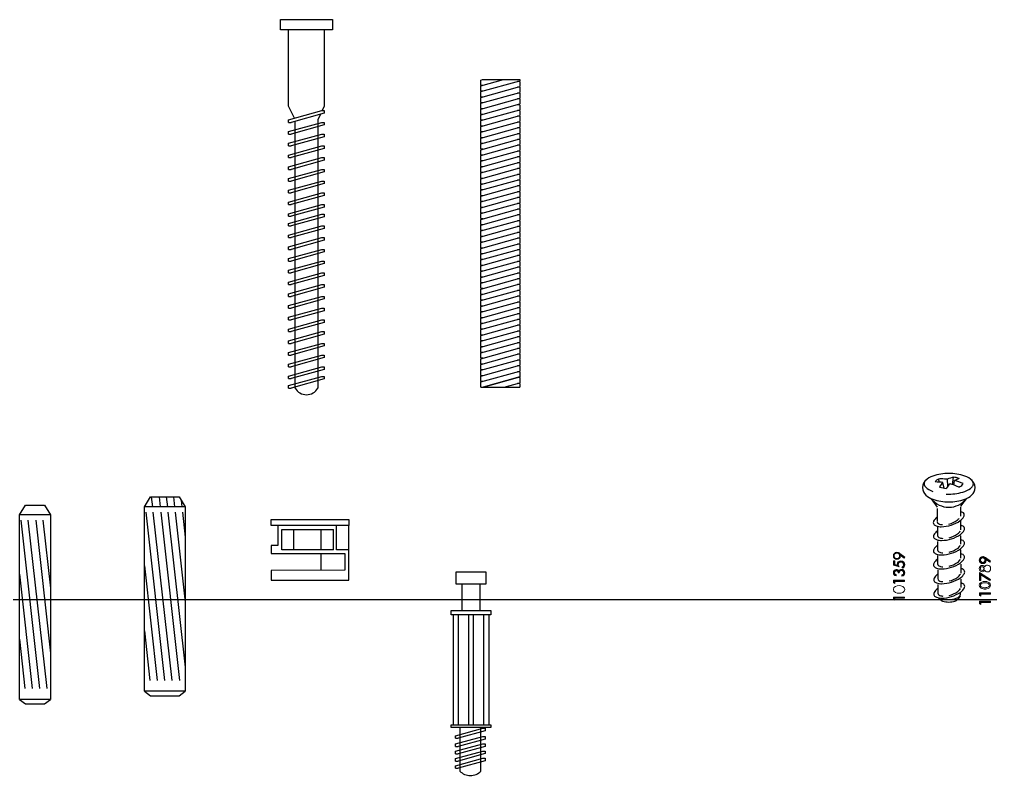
# Model space of a CAD drawing. Header units: inches. Extents: x 35 to 560, y 561 to 1057.
# Drawn here: x 217.16 to 236.13, y 593.27 to 608.03 of the extents above; entities that cross this region are included whole.
import ezdxf

# ---------------------------------------------------------------- set-up
doc = ezdxf.new("R2010")
doc.units = ezdxf.units.IN
doc.header["$MEASUREMENT"] = 0
doc.layers.add('Livello 1', color=7, linetype='Continuous')

msp = doc.modelspace()

# ---------------------------------------------------------------- hatches: boundary and pattern name
at = {"layer": 'Livello 1'}
h = msp.add_hatch(color=256, dxfattribs=at)
h.dxf.hatch_style = 2
edge = h.paths.add_edge_path()
edge.add_spline(control_points=[(234.441, 597.515), (234.441, 597.515), (234.364, 597.571), (234.364, 597.571), (234.364, 597.571), (234.364, 597.571), (234.364, 597.571), (234.367, 597.565), (234.368, 597.557), (234.368, 597.55), (234.368, 597.515), (234.336, 597.488), (234.302, 597.488), (234.263, 597.488), (234.232, 597.52), (234.232, 597.559), (234.232, 597.595), (234.263, 597.629), (234.3, 597.629), (234.321, 597.629), (234.34, 597.619), (234.356, 597.606), (234.356, 597.606), (234.454, 597.534), (234.454, 597.534), (234.454, 597.534), (234.441, 597.515), (234.441, 597.515)], knot_values=[0, 0, 0, 0, 1, 1, 1, 2, 2, 2, 3, 3, 3, 4, 4, 4, 5, 5, 5, 6, 6, 6, 7, 7, 7, 8, 8, 8, 9, 9, 9, 9], degree=3, periodic=0)
edge = h.paths.add_edge_path()
edge.add_spline(control_points=[(234.301, 597.604), (234.278, 597.604), (234.256, 597.584), (234.256, 597.561), (234.256, 597.535), (234.276, 597.514), (234.301, 597.514), (234.326, 597.514), (234.345, 597.537), (234.345, 597.559), (234.345, 597.586), (234.324, 597.604), (234.301, 597.604)], knot_values=[0, 0, 0, 0, 0.035278, 0.035278, 0.035278, 0.070556, 0.070556, 0.070556, 0.105833, 0.105833, 0.105833, 0.141111, 0.141111, 0.141111, 0.141111], degree=3, periodic=0)
edge.add_line((234.301, 597.604), (234.301, 597.604))
h = msp.add_hatch(color=256, dxfattribs=at)
h.dxf.hatch_style = 2
edge = h.paths.add_edge_path()
edge.add_spline(control_points=[(234.261, 597.393), (234.261, 597.393), (234.305, 597.379), (234.305, 597.379), (234.305, 597.379), (234.304, 597.394), (234.304, 597.394), (234.304, 597.436), (234.339, 597.463), (234.378, 597.463), (234.423, 597.463), (234.454, 597.428), (234.454, 597.384), (234.454, 597.358), (234.44, 597.331), (234.417, 597.319), (234.417, 597.319), (234.398, 597.339), (234.398, 597.339), (234.416, 597.345), (234.43, 597.367), (234.43, 597.386), (234.43, 597.415), (234.406, 597.437), (234.378, 597.437), (234.35, 597.437), (234.327, 597.414), (234.327, 597.386), (234.327, 597.371), (234.334, 597.356), (234.346, 597.347), (234.346, 597.347), (234.346, 597.342), (234.346, 597.342), (234.346, 597.342), (234.237, 597.374), (234.237, 597.374), (234.237, 597.374), (234.237, 597.459), (234.237, 597.459), (234.237, 597.459), (234.261, 597.459), (234.261, 597.459), (234.261, 597.459), (234.261, 597.393), (234.261, 597.393)], knot_values=[0, 0, 0, 0, 1, 1, 1, 2, 2, 2, 3, 3, 3, 4, 4, 4, 5, 5, 5, 6, 6, 6, 7, 7, 7, 8, 8, 8, 9, 9, 9, 10, 10, 10, 11, 11, 11, 12, 12, 12, 13, 13, 13, 14, 14, 14, 15, 15, 15, 15], degree=3, periodic=0)
h = msp.add_hatch(color=256, dxfattribs=at)
h.dxf.hatch_style = 2
edge = h.paths.add_edge_path()
edge.add_spline(control_points=[(236.118, 597.433), (236.118, 597.433), (236.042, 597.49), (236.042, 597.49), (236.042, 597.49), (236.041, 597.489), (236.041, 597.489), (236.042, 597.488), (236.043, 597.484), (236.044, 597.479), (236.044, 597.479), (236.045, 597.469), (236.045, 597.469), (236.045, 597.451), (236.038, 597.436), (236.025, 597.425), (236.012, 597.413), (235.997, 597.407), (235.98, 597.407), (235.961, 597.407), (235.944, 597.414), (235.93, 597.427), (235.917, 597.441), (235.91, 597.458), (235.91, 597.477), (235.91, 597.496), (235.916, 597.512), (235.93, 597.527), (235.943, 597.541), (235.959, 597.548), (235.978, 597.548), (235.988, 597.548), (235.998, 597.546), (236.007, 597.541), (236.016, 597.537), (236.025, 597.531), (236.034, 597.525), (236.034, 597.525), (236.131, 597.452), (236.131, 597.452), (236.131, 597.452), (236.118, 597.433), (236.118, 597.433)], knot_values=[0, 0, 0, 0, 1, 1, 1, 2, 2, 2, 3, 3, 3, 4, 4, 4, 5, 5, 5, 6, 6, 6, 7, 7, 7, 8, 8, 8, 9, 9, 9, 10, 10, 10, 11, 11, 11, 12, 12, 12, 13, 13, 13, 14, 14, 14, 14], degree=3, periodic=0)
edge = h.paths.add_edge_path()
edge.add_spline(control_points=[(236.009, 597.51), (236.005, 597.514), (236, 597.517), (235.995, 597.519), (235.989, 597.522), (235.984, 597.523), (235.978, 597.523), (235.967, 597.523), (235.957, 597.518), (235.947, 597.51), (235.938, 597.501), (235.933, 597.491), (235.933, 597.479), (235.933, 597.467), (235.938, 597.456), (235.947, 597.446), (235.955, 597.437), (235.966, 597.432), (235.978, 597.432), (235.99, 597.432), (236, 597.437), (236.008, 597.445), (236.016, 597.454), (236.021, 597.463), (236.023, 597.474), (236.023, 597.474), (236.023, 597.476), (236.023, 597.476), (236.023, 597.476), (236.023, 597.478), (236.023, 597.478), (236.023, 597.491), (236.018, 597.501), (236.009, 597.51)], knot_values=[0, 0, 0, 0, 0.035278, 0.035278, 0.035278, 0.070556, 0.070556, 0.070556, 0.105833, 0.105833, 0.105833, 0.141111, 0.141111, 0.141111, 0.176389, 0.176389, 0.176389, 0.211667, 0.211667, 0.211667, 0.246944, 0.246944, 0.246944, 0.282222, 0.282222, 0.282222, 0.3175, 0.3175, 0.3175, 0.352778, 0.352778, 0.352778, 0.388056, 0.388056, 0.388056, 0.388056], degree=3, periodic=0)
edge.add_line((236.009, 597.51), (236.009, 597.51))
h = msp.add_hatch(color=256, dxfattribs=at)
h.dxf.hatch_style = 2
edge = h.paths.add_edge_path()
edge.add_spline(control_points=[(234.326, 597.225), (234.326, 597.248), (234.318, 597.267), (234.292, 597.267), (234.27, 597.267), (234.255, 597.251), (234.255, 597.23), (234.255, 597.211), (234.268, 597.197), (234.286, 597.195), (234.286, 597.195), (234.286, 597.168), (234.286, 597.168), (234.251, 597.173), (234.232, 597.196), (234.232, 597.231), (234.232, 597.264), (234.254, 597.292), (234.29, 597.292), (234.31, 597.292), (234.327, 597.283), (234.338, 597.265), (234.347, 597.286), (234.367, 597.295), (234.39, 597.295), (234.43, 597.295), (234.454, 597.265), (234.454, 597.227), (234.454, 597.194), (234.432, 597.164), (234.397, 597.162), (234.397, 597.162), (234.397, 597.188), (234.397, 597.188), (234.418, 597.191), (234.431, 597.209), (234.431, 597.229), (234.431, 597.253), (234.412, 597.27), (234.389, 597.27), (234.362, 597.27), (234.346, 597.251), (234.348, 597.225), (234.348, 597.225), (234.326, 597.225), (234.326, 597.225)], knot_values=[0, 0, 0, 0, 1, 1, 1, 2, 2, 2, 3, 3, 3, 4, 4, 4, 5, 5, 5, 6, 6, 6, 7, 7, 7, 8, 8, 8, 9, 9, 9, 10, 10, 10, 11, 11, 11, 12, 12, 12, 13, 13, 13, 14, 14, 14, 15, 15, 15, 15], degree=3, periodic=0)
h = msp.add_hatch(color=256, dxfattribs=at)
h.dxf.hatch_style = 2
h.paths.add_polyline_path([(235.939, 597.079), (235.914, 597.079), (235.914, 597.233), (236.131, 597.1), (236.119, 597.079), (235.939, 597.189)])
h = msp.add_hatch(color=256, dxfattribs=at)
h.dxf.hatch_style = 2
h.paths.add_polyline_path([(234.261, 597.019), (234.237, 597.034), (234.237, 597.081), (234.45, 597.081), (234.45, 597.056), (234.261, 597.056)])
h = msp.add_hatch(color=256, dxfattribs=at)
h.dxf.hatch_style = 2
h.paths.add_polyline_path([(234.261, 596.693), (234.237, 596.707), (234.237, 596.755), (234.45, 596.755), (234.45, 596.73), (234.261, 596.73)])
h = msp.add_hatch(color=256, dxfattribs=at)
h.dxf.hatch_style = 2
h.paths.add_polyline_path([(235.939, 596.775), (235.914, 596.789), (235.914, 596.837), (236.127, 596.837), (236.127, 596.812), (235.939, 596.812)])
h = msp.add_hatch(color=256, dxfattribs=at)
h.dxf.hatch_style = 2
h.paths.add_polyline_path([(235.939, 596.611), (235.914, 596.626), (235.914, 596.674), (236.127, 596.674), (236.127, 596.648), (235.939, 596.648)])

# ---------------------------------------------------------------- linework, layer by layer
at = {"color": 1}
for p, q in [((222.259, 607.83), (222.259, 608.031)), ((222.259, 608.031), (223.276, 608.031)), ((223.276, 608.031), (223.276, 607.83)), ((222.418, 607.83), (222.259, 607.83)), ((222.418, 606.335), (222.418, 607.83)), ((223.276, 607.83), (222.418, 607.83)), ((223.116, 607.83), (223.116, 606.335)), ((223.116, 607.168), (223.116, 607.118)), ((222.418, 606.939), (222.418, 606.989)), ((223.116, 606.939), (223.116, 606.889)), ((222.418, 606.709), (222.418, 606.759)), ((223.116, 606.709), (223.116, 606.66)), ((226.171, 606.735), (226.619, 606.859)), ((226.171, 606.848), (226.209, 606.859)), ((226.171, 606.748), (226.171, 606.848)), ((226.171, 606.622), (226.935, 606.833)), ((226.171, 606.748), (226.22, 606.748)), ((226.171, 606.635), (226.171, 606.735)), ((226.171, 606.508), (226.935, 606.72)), ((226.209, 606.859), (226.935, 606.859)), ((226.935, 606.82), (226.887, 606.82)), ((226.935, 606.706), (226.887, 606.706)), ((226.935, 606.859), (226.935, 606.833)), ((226.935, 606.82), (226.935, 606.72)), ((226.935, 606.706), (226.935, 606.606)), ((222.418, 606.48), (222.418, 606.53)), ((226.171, 606.635), (226.22, 606.635)), ((226.171, 606.522), (226.171, 606.622)), ((226.171, 606.395), (226.935, 606.606)), ((226.171, 606.522), (226.22, 606.522)), ((226.935, 606.593), (226.887, 606.593)), ((226.935, 606.593), (226.935, 606.493)), ((222.532, 606.103), (222.418, 606.335)), ((223.116, 606.335), (223.075, 606.251)), ((223.116, 606.48), (223.116, 606.43)), ((226.171, 606.408), (226.171, 606.508)), ((226.171, 606.282), (226.935, 606.493)), ((226.171, 606.408), (226.22, 606.408)), ((226.171, 606.295), (226.171, 606.395)), ((226.171, 606.168), (226.935, 606.38)), ((226.935, 606.48), (226.887, 606.48)), ((226.935, 606.366), (226.887, 606.366)), ((226.935, 606.48), (226.935, 606.38)), ((226.935, 606.366), (226.935, 606.266)), ((222.418, 606.071), (223.068, 606.251)), ((223.116, 606.201), (222.467, 606.021)), ((223.04, 606.18), (222.988, 606.073)), ((223.068, 606.251), (223.116, 606.251)), ((223.116, 606.251), (223.116, 606.201)), ((226.171, 606.295), (226.22, 606.295)), ((226.171, 606.182), (226.171, 606.282)), ((226.171, 606.055), (226.935, 606.266)), ((226.171, 606.182), (226.22, 606.182)), ((226.171, 606.068), (226.171, 606.168)), ((226.171, 605.942), (226.935, 606.153)), ((226.935, 606.253), (226.887, 606.253)), ((226.935, 606.14), (226.887, 606.14)), ((226.935, 606.253), (226.935, 606.153)), ((226.935, 606.14), (226.935, 606.04)), ((222.418, 606.021), (222.418, 606.071)), ((222.418, 606.021), (222.467, 606.021)), ((222.418, 605.842), (223.068, 606.021)), ((223.116, 605.972), (222.467, 605.792)), ((222.546, 604), (222.546, 606.043)), ((222.988, 606.073), (222.988, 604)), ((223.068, 606.021), (223.116, 606.021)), ((223.116, 606.021), (223.116, 605.972)), ((226.171, 606.068), (226.22, 606.068)), ((226.171, 605.955), (226.171, 606.055)), ((226.171, 605.828), (226.935, 606.04)), ((226.171, 605.955), (226.22, 605.955)), ((226.935, 606.026), (226.887, 606.026)), ((226.935, 606.026), (226.935, 605.926)), ((222.418, 605.792), (222.418, 605.842)), ((222.418, 605.792), (222.467, 605.792)), ((222.418, 605.613), (223.068, 605.792)), ((223.068, 605.792), (223.116, 605.792)), ((223.116, 605.792), (223.116, 605.742)), ((226.171, 605.842), (226.171, 605.942)), ((226.171, 605.715), (226.935, 605.926)), ((226.171, 605.842), (226.22, 605.842)), ((226.171, 605.728), (226.171, 605.828)), ((226.171, 605.602), (226.935, 605.813)), ((226.935, 605.913), (226.887, 605.913)), ((226.935, 605.8), (226.887, 605.8)), ((226.935, 605.913), (226.935, 605.813)), ((226.935, 605.8), (226.935, 605.7)), ((222.418, 605.563), (222.418, 605.613)), ((223.116, 605.742), (222.467, 605.563)), ((226.171, 605.728), (226.22, 605.728)), ((226.171, 605.615), (226.171, 605.715)), ((226.171, 605.488), (226.935, 605.7)), ((226.171, 605.615), (226.22, 605.615)), ((226.171, 605.502), (226.171, 605.602)), ((226.171, 605.375), (226.935, 605.586)), ((226.935, 605.686), (226.887, 605.686)), ((226.935, 605.573), (226.887, 605.573)), ((226.935, 605.686), (226.935, 605.586)), ((226.935, 605.573), (226.935, 605.473)), ((222.418, 605.563), (222.467, 605.563)), ((222.418, 605.383), (223.068, 605.563)), ((222.418, 605.334), (222.418, 605.383)), ((223.116, 605.513), (222.467, 605.334)), ((223.068, 605.563), (223.116, 605.563)), ((223.116, 605.563), (223.116, 605.513)), ((226.171, 605.502), (226.22, 605.502)), ((226.171, 605.388), (226.171, 605.488)), ((226.171, 605.262), (226.935, 605.473)), ((226.171, 605.388), (226.22, 605.388)), ((226.935, 605.459), (226.887, 605.459)), ((226.935, 605.459), (226.935, 605.359)), ((222.418, 605.334), (222.467, 605.334)), ((222.418, 605.154), (223.068, 605.334)), ((223.116, 605.284), (222.467, 605.104)), ((223.068, 605.334), (223.116, 605.334)), ((223.116, 605.334), (223.116, 605.284)), ((226.171, 605.275), (226.171, 605.375)), ((226.171, 605.148), (226.935, 605.359)), ((226.171, 605.275), (226.22, 605.275)), ((226.171, 605.162), (226.171, 605.262)), ((226.171, 605.035), (226.935, 605.246)), ((226.935, 605.346), (226.887, 605.346)), ((226.935, 605.233), (226.887, 605.233)), ((226.935, 605.346), (226.935, 605.246)), ((226.935, 605.233), (226.935, 605.133)), ((222.418, 605.104), (222.418, 605.154)), ((222.418, 605.104), (222.467, 605.104)), ((222.418, 604.925), (223.068, 605.104)), ((223.116, 605.054), (222.467, 604.875)), ((223.068, 605.104), (223.116, 605.104)), ((223.116, 605.104), (223.116, 605.054)), ((226.171, 605.162), (226.22, 605.162)), ((226.171, 605.048), (226.171, 605.148)), ((226.171, 604.922), (226.935, 605.133)), ((226.171, 605.048), (226.22, 605.048)), ((226.171, 604.935), (226.171, 605.035)), ((226.171, 604.808), (226.935, 605.019)), ((226.935, 605.119), (226.887, 605.119)), ((226.935, 605.006), (226.887, 605.006)), ((226.935, 605.119), (226.935, 605.019)), ((226.935, 605.006), (226.935, 604.906)), ((222.418, 604.875), (222.418, 604.925)), ((222.418, 604.875), (222.467, 604.875)), ((222.418, 604.695), (223.068, 604.875)), ((223.116, 604.825), (222.467, 604.646)), ((223.068, 604.875), (223.116, 604.875)), ((223.116, 604.875), (223.116, 604.825)), ((226.171, 604.935), (226.22, 604.935)), ((226.171, 604.822), (226.171, 604.922)), ((226.171, 604.695), (226.935, 604.906)), ((226.171, 604.822), (226.22, 604.822)), ((226.935, 604.893), (226.887, 604.893)), ((226.935, 604.893), (226.935, 604.793)), ((222.418, 604.646), (222.418, 604.695)), ((222.418, 604.646), (222.467, 604.646)), ((222.418, 604.466), (223.068, 604.646)), ((223.068, 604.646), (223.116, 604.646)), ((223.116, 604.646), (223.116, 604.596)), ((226.171, 604.708), (226.171, 604.808)), ((226.171, 604.582), (226.935, 604.793)), ((226.171, 604.708), (226.22, 604.708)), ((226.171, 604.595), (226.171, 604.695)), ((226.171, 604.468), (226.935, 604.679)), ((226.935, 604.779), (226.887, 604.779)), ((226.935, 604.666), (226.887, 604.666)), ((226.935, 604.779), (226.935, 604.679)), ((226.935, 604.666), (226.935, 604.566)), ((222.418, 604.416), (222.418, 604.466)), ((223.116, 604.596), (222.467, 604.416)), ((226.171, 604.595), (226.22, 604.595)), ((226.171, 604.482), (226.171, 604.582)), ((226.171, 604.355), (226.935, 604.566)), ((226.171, 604.482), (226.22, 604.482)), ((226.171, 604.368), (226.171, 604.468)), ((226.171, 604.242), (226.935, 604.453)), ((226.935, 604.553), (226.887, 604.553)), ((226.935, 604.439), (226.887, 604.439)), ((226.935, 604.553), (226.935, 604.453)), ((226.935, 604.439), (226.935, 604.339)), ((222.418, 604.416), (222.467, 604.416)), ((222.418, 604.237), (223.068, 604.416)), ((223.116, 604.366), (222.467, 604.187)), ((223.068, 604.416), (223.116, 604.416)), ((223.116, 604.416), (223.116, 604.366)), ((226.171, 604.368), (226.22, 604.368)), ((226.171, 604.255), (226.171, 604.355)), ((226.171, 604.128), (226.935, 604.339)), ((226.171, 604.255), (226.22, 604.255)), ((226.171, 604.142), (226.171, 604.242)), ((226.935, 604.326), (226.887, 604.326)), ((226.935, 604.326), (226.935, 604.226)), ((222.418, 604.187), (222.418, 604.237)), ((222.418, 604.05), (223.068, 604.23)), ((222.418, 604.187), (222.467, 604.187)), ((222.418, 604), (222.418, 604.05)), ((223.116, 604.18), (222.467, 604)), ((223.068, 604.23), (223.116, 604.23)), ((223.116, 604.23), (223.116, 604.18)), ((226.171, 604.015), (226.935, 604.226)), ((226.171, 604.142), (226.22, 604.142)), ((226.171, 604.028), (226.171, 604.128)), ((226.171, 603.902), (226.935, 604.113)), ((226.935, 604.213), (226.887, 604.213)), ((226.935, 604.099), (226.887, 604.099)), ((226.935, 604.213), (226.935, 604.113)), ((226.935, 604.099), (226.935, 603.999)), ((222.418, 603.821), (223.068, 604)), ((222.418, 604), (222.467, 604)), ((223.116, 603.95), (222.467, 603.771)), ((222.546, 600.833), (222.546, 604)), ((222.988, 604), (222.988, 600.833)), ((223.068, 604), (223.116, 604)), ((223.116, 604), (223.116, 603.95)), ((226.171, 604.028), (226.22, 604.028)), ((226.171, 603.915), (226.171, 604.015)), ((226.171, 603.788), (226.935, 603.999)), ((226.171, 603.915), (226.22, 603.915)), ((226.171, 603.802), (226.171, 603.902)), ((226.171, 603.675), (226.935, 603.886)), ((226.935, 603.986), (226.887, 603.986)), ((226.935, 603.873), (226.887, 603.873)), ((226.935, 603.986), (226.935, 603.886)), ((226.935, 603.873), (226.935, 603.773)), ((222.418, 603.771), (222.418, 603.821)), ((222.418, 603.771), (222.467, 603.771)), ((222.418, 603.592), (223.068, 603.771)), ((223.116, 603.721), (222.467, 603.542)), ((223.068, 603.771), (223.116, 603.771)), ((223.116, 603.771), (223.116, 603.721)), ((226.171, 603.802), (226.22, 603.802)), ((226.171, 603.688), (226.171, 603.788)), ((226.171, 603.562), (226.935, 603.773)), ((226.171, 603.688), (226.22, 603.688)), ((226.171, 603.575), (226.171, 603.675)), ((226.935, 603.759), (226.887, 603.759)), ((226.935, 603.759), (226.935, 603.659)), ((222.418, 603.542), (222.418, 603.592)), ((222.418, 603.542), (222.467, 603.542)), ((222.418, 603.362), (223.068, 603.542)), ((223.116, 603.492), (222.467, 603.312)), ((223.068, 603.542), (223.116, 603.542)), ((223.116, 603.542), (223.116, 603.492)), ((226.171, 603.448), (226.935, 603.659)), ((226.171, 603.575), (226.22, 603.575)), ((226.171, 603.462), (226.171, 603.562)), ((226.171, 603.335), (226.935, 603.546)), ((226.935, 603.646), (226.887, 603.646)), ((226.935, 603.533), (226.887, 603.533)), ((226.935, 603.646), (226.935, 603.546)), ((226.935, 603.533), (226.935, 603.433)), ((222.418, 603.312), (222.418, 603.362)), ((222.418, 603.312), (222.467, 603.312)), ((222.418, 603.133), (223.068, 603.312)), ((223.068, 603.312), (223.116, 603.312)), ((223.116, 603.312), (223.116, 603.263)), ((226.171, 603.462), (226.22, 603.462)), ((226.171, 603.348), (226.171, 603.448)), ((226.171, 603.222), (226.935, 603.433)), ((226.171, 603.348), (226.22, 603.348)), ((226.171, 603.235), (226.171, 603.335)), ((226.171, 603.108), (226.935, 603.319)), ((226.935, 603.419), (226.887, 603.419)), ((226.935, 603.306), (226.887, 603.306)), ((226.935, 603.419), (226.935, 603.319)), ((226.935, 603.306), (226.935, 603.206)), ((222.418, 603.083), (222.418, 603.133)), ((223.116, 603.263), (222.467, 603.083)), ((226.171, 603.235), (226.22, 603.235)), ((226.171, 603.122), (226.171, 603.222)), ((226.171, 602.995), (226.935, 603.206)), ((226.171, 603.122), (226.22, 603.122)), ((226.171, 603.008), (226.171, 603.108)), ((226.935, 603.193), (226.887, 603.193)), ((226.935, 603.193), (226.935, 603.093)), ((222.418, 603.083), (222.467, 603.083)), ((222.418, 602.904), (223.068, 603.083)), ((223.116, 603.033), (222.467, 602.854)), ((223.068, 603.083), (223.116, 603.083)), ((223.116, 603.083), (223.116, 603.033)), ((226.171, 602.882), (226.935, 603.093)), ((226.171, 603.008), (226.22, 603.008)), ((226.171, 602.895), (226.171, 602.995)), ((226.171, 602.768), (226.935, 602.979)), ((226.935, 603.079), (226.887, 603.079)), ((226.935, 602.966), (226.887, 602.966)), ((226.935, 603.079), (226.935, 602.979)), ((226.935, 602.966), (226.935, 602.866)), ((222.418, 602.854), (222.418, 602.904)), ((222.418, 602.854), (222.467, 602.854)), ((222.418, 602.674), (223.068, 602.854)), ((223.116, 602.804), (222.467, 602.624)), ((223.068, 602.854), (223.116, 602.854)), ((223.116, 602.854), (223.116, 602.804)), ((226.171, 602.895), (226.22, 602.895)), ((226.171, 602.782), (226.171, 602.882)), ((226.171, 602.655), (226.935, 602.866)), ((226.171, 602.782), (226.22, 602.782)), ((226.171, 602.668), (226.171, 602.768)), ((226.171, 602.542), (226.935, 602.753)), ((226.935, 602.853), (226.887, 602.853)), ((226.935, 602.739), (226.887, 602.739)), ((226.935, 602.853), (226.935, 602.753)), ((226.935, 602.739), (226.935, 602.639)), ((222.418, 602.624), (222.418, 602.674)), ((222.418, 602.624), (222.467, 602.624)), ((222.418, 602.445), (223.068, 602.624)), ((223.116, 602.575), (222.467, 602.395)), ((223.068, 602.624), (223.116, 602.624)), ((223.116, 602.624), (223.116, 602.575)), ((226.171, 602.668), (226.22, 602.668)), ((226.171, 602.555), (226.171, 602.655)), ((226.171, 602.428), (226.935, 602.639)), ((226.171, 602.555), (226.22, 602.555)), ((226.171, 602.442), (226.171, 602.542)), ((226.935, 602.626), (226.887, 602.626)), ((226.935, 602.626), (226.935, 602.526)), ((222.418, 602.395), (222.418, 602.445)), ((222.418, 602.395), (222.467, 602.395)), ((222.418, 602.216), (223.068, 602.395)), ((223.116, 602.345), (222.467, 602.166)), ((223.068, 602.395), (223.116, 602.395)), ((223.116, 602.395), (223.116, 602.345)), ((226.171, 602.315), (226.935, 602.526)), ((226.171, 602.442), (226.22, 602.442)), ((226.171, 602.328), (226.171, 602.428)), ((226.171, 602.202), (226.935, 602.413)), ((226.935, 602.513), (226.887, 602.513)), ((226.935, 602.399), (226.887, 602.399)), ((226.935, 602.513), (226.935, 602.413)), ((226.935, 602.399), (226.935, 602.299)), ((222.418, 602.166), (222.418, 602.216)), ((222.418, 602.166), (222.467, 602.166)), ((222.418, 601.986), (223.068, 602.166)), ((223.068, 602.166), (223.116, 602.166)), ((223.116, 602.166), (223.116, 602.116)), ((226.171, 602.328), (226.22, 602.328)), ((226.171, 602.215), (226.171, 602.315)), ((226.171, 602.088), (226.935, 602.299)), ((226.171, 602.215), (226.22, 602.215)), ((226.171, 602.102), (226.171, 602.202)), ((226.171, 601.975), (226.935, 602.186)), ((226.935, 602.286), (226.887, 602.286)), ((226.935, 602.173), (226.887, 602.173)), ((226.935, 602.286), (226.935, 602.186)), ((226.935, 602.173), (226.935, 602.073)), ((222.418, 601.937), (222.418, 601.986)), ((223.116, 602.116), (222.467, 601.937)), ((226.171, 602.102), (226.22, 602.102)), ((226.171, 601.988), (226.171, 602.088)), ((226.171, 601.862), (226.935, 602.073)), ((226.171, 601.988), (226.22, 601.988)), ((226.171, 601.875), (226.171, 601.975)), ((226.935, 602.059), (226.887, 602.059)), ((226.935, 602.059), (226.935, 601.959)), ((222.418, 601.937), (222.467, 601.937)), ((222.418, 601.757), (223.068, 601.937)), ((223.116, 601.887), (222.467, 601.707)), ((223.068, 601.937), (223.116, 601.937)), ((223.116, 601.937), (223.116, 601.887)), ((226.171, 601.748), (226.935, 601.959)), ((226.171, 601.875), (226.22, 601.875)), ((226.171, 601.762), (226.171, 601.862)), ((226.171, 601.635), (226.935, 601.846)), ((226.935, 601.946), (226.887, 601.946)), ((226.935, 601.833), (226.887, 601.833)), ((226.935, 601.946), (226.935, 601.846)), ((226.935, 601.833), (226.935, 601.733)), ((222.418, 601.707), (222.418, 601.757)), ((222.418, 601.707), (222.467, 601.707)), ((222.418, 601.528), (223.068, 601.707)), ((223.116, 601.657), (222.467, 601.478)), ((223.068, 601.707), (223.116, 601.707)), ((223.116, 601.707), (223.116, 601.657)), ((226.171, 601.762), (226.22, 601.762)), ((226.171, 601.648), (226.171, 601.748)), ((226.171, 601.522), (226.935, 601.733)), ((226.171, 601.648), (226.22, 601.648)), ((226.171, 601.535), (226.171, 601.635)), ((226.171, 601.408), (226.935, 601.619)), ((226.935, 601.719), (226.887, 601.719)), ((226.935, 601.606), (226.887, 601.606)), ((226.935, 601.719), (226.935, 601.619)), ((226.935, 601.606), (226.935, 601.506)), ((222.418, 601.478), (222.418, 601.528)), ((222.418, 601.478), (222.467, 601.478)), ((222.418, 601.298), (223.068, 601.478)), ((223.116, 601.428), (222.467, 601.249)), ((223.068, 601.478), (223.116, 601.478)), ((223.116, 601.478), (223.116, 601.428)), ((226.171, 601.535), (226.22, 601.535)), ((226.171, 601.422), (226.171, 601.522)), ((226.171, 601.295), (226.935, 601.506)), ((226.171, 601.422), (226.22, 601.422)), ((226.171, 601.308), (226.171, 601.408)), ((226.935, 601.493), (226.887, 601.493)), ((226.935, 601.493), (226.935, 601.393)), ((222.418, 601.249), (222.418, 601.298)), ((222.418, 601.249), (222.467, 601.249)), ((222.418, 601.069), (223.068, 601.249)), ((223.068, 601.249), (223.116, 601.249)), ((223.116, 601.249), (223.116, 601.199)), ((226.171, 601.182), (226.935, 601.393)), ((226.171, 601.308), (226.22, 601.308)), ((226.171, 601.195), (226.171, 601.295)), ((226.171, 601.068), (226.935, 601.279)), ((226.935, 601.379), (226.887, 601.379)), ((226.935, 601.266), (226.887, 601.266)), ((226.935, 601.379), (226.935, 601.279)), ((226.935, 601.266), (226.935, 601.166)), ((222.418, 601.019), (222.418, 601.069)), ((222.418, 600.882), (223.068, 601.062)), ((222.418, 601.019), (222.467, 601.019)), ((223.116, 601.199), (222.467, 601.019)), ((223.068, 601.062), (223.116, 601.062)), ((223.116, 601.062), (223.116, 601.012)), ((226.171, 601.195), (226.22, 601.195)), ((226.171, 601.082), (226.171, 601.182)), ((226.171, 600.955), (226.935, 601.166)), ((226.171, 601.082), (226.22, 601.082)), ((226.171, 600.968), (226.171, 601.068)), ((226.935, 601.053), (226.22, 600.855)), ((226.22, 600.855), (226.887, 601.039)), ((226.935, 601.153), (226.887, 601.153)), ((226.935, 601.039), (226.887, 601.039)), ((226.935, 601.153), (226.935, 601.053)), ((226.935, 601.039), (226.935, 600.939)), ((222.418, 600.833), (222.418, 600.882)), ((222.418, 600.833), (222.467, 600.833)), ((223.116, 601.012), (222.467, 600.833)), ((226.171, 600.968), (226.22, 600.968)), ((226.171, 600.855), (226.171, 600.955)), ((226.171, 600.855), (226.22, 600.855)), ((226.22, 600.855), (226.935, 600.855)), ((226.63, 600.855), (226.935, 600.939)), ((226.935, 600.926), (226.887, 600.926)), ((226.935, 600.926), (226.935, 600.855)), ((217.16, 598.357), (217.278, 598.551)), ((217.278, 598.551), (217.651, 598.551)), ((217.651, 598.551), (217.767, 598.357)), ((219.602, 598.515), (219.72, 598.709)), ((219.72, 598.709), (220.283, 598.709)), ((219.735, 598.709), (219.757, 598.515)), ((219.888, 598.709), (219.909, 598.515)), ((220.029, 598.709), (220.051, 598.515)), ((220.171, 598.709), (220.192, 598.515)), ((220.283, 598.709), (220.4, 598.515)), ((220.319, 598.649), (220.334, 598.515)), ((217.17, 598.374), (217.172, 598.357)), ((219.602, 594.915), (219.602, 598.515)), ((220.4, 598.515), (219.602, 598.515)), ((219.613, 598.533), (219.615, 598.515)), ((219.626, 598.414), (219.993, 595.127)), ((219.768, 598.414), (220.135, 595.127)), ((219.92, 598.414), (220.288, 595.127)), ((220.062, 598.414), (220.4, 595.388)), ((220.204, 598.414), (220.4, 596.656)), ((220.345, 598.414), (220.4, 597.924)), ((220.4, 598.515), (220.4, 594.915)), ((217.16, 594.756), (217.16, 598.357)), ((217.767, 598.357), (217.16, 598.357)), ((217.184, 598.256), (217.551, 594.968)), ((217.325, 598.256), (217.692, 594.968)), ((217.478, 598.256), (217.767, 595.662)), ((217.619, 598.256), (217.767, 596.929)), ((217.767, 598.357), (217.767, 594.756)), ((219.602, 597.361), (219.852, 595.127)), ((217.16, 597.203), (217.409, 594.968)), ((219.602, 596.093), (219.71, 595.127)), ((217.16, 595.935), (217.268, 594.968)), ((217.16, 594.756), (217.278, 594.668)), ((217.767, 594.756), (217.16, 594.756)), ((217.651, 594.668), (217.767, 594.756)), ((219.602, 594.915), (219.72, 594.826)), ((220.4, 594.915), (219.602, 594.915)), ((219.72, 594.826), (220.283, 594.826)), ((220.283, 594.826), (220.4, 594.915)), ((217.278, 594.668), (217.651, 594.668))]:
    msp.add_line(p, q, dxfattribs=at)
for p, q in [((226.171, 606.748), (226.171, 606.848)), ((226.171, 606.522), (226.171, 606.622)), ((226.171, 606.295), (226.171, 606.395)), ((226.171, 606.068), (226.171, 606.168)), ((226.171, 605.842), (226.171, 605.942)), ((226.171, 605.615), (226.171, 605.715)), ((226.171, 605.388), (226.171, 605.488)), ((226.171, 605.162), (226.171, 605.262)), ((226.171, 604.935), (226.171, 605.035)), ((226.171, 604.708), (226.171, 604.808)), ((226.171, 604.482), (226.171, 604.582)), ((226.171, 604.255), (226.171, 604.355)), ((226.171, 604.028), (226.171, 604.128)), ((226.171, 603.802), (226.171, 603.902)), ((226.171, 603.575), (226.171, 603.675)), ((226.171, 603.348), (226.171, 603.448)), ((226.171, 603.122), (226.171, 603.222)), ((226.171, 602.895), (226.171, 602.995)), ((226.171, 602.668), (226.171, 602.768)), ((226.171, 602.442), (226.171, 602.542)), ((226.171, 602.215), (226.171, 602.315)), ((226.171, 601.988), (226.171, 602.088)), ((226.171, 601.762), (226.171, 601.862)), ((226.171, 601.535), (226.171, 601.635)), ((226.171, 601.308), (226.171, 601.408)), ((226.171, 601.082), (226.171, 601.182)), ((226.171, 600.855), (226.171, 600.955))]:
    msp.add_line(p, q)
at = {"color": 4}
for p, q in [((222.08, 598.269), (223.593, 598.269)), ((222.08, 598.149), (222.08, 598.269)), ((223.593, 598.269), (223.593, 598.149)), ((223.593, 598.149), (222.08, 598.149)), ((222.208, 598.149), (222.208, 597.764)), ((222.283, 597.675), (222.283, 598.071)), ((222.283, 598.071), (223.298, 598.071)), ((222.513, 598.071), (222.513, 597.675)), ((223.047, 598.071), (223.047, 597.675)), ((223.298, 597.675), (223.298, 598.071)), ((223.352, 597.675), (223.352, 598.149)), ((223.593, 597.675), (223.593, 598.149)), ((222.208, 597.764), (222.08, 597.764)), ((222.08, 597.764), (222.08, 597.607)), ((222.08, 597.607), (223.515, 597.607)), ((223.298, 597.675), (222.283, 597.675)), ((223.047, 597.607), (223.047, 597.277)), ((223.593, 597.675), (223.352, 597.675)), ((223.515, 597.607), (223.515, 597.277)), ((223.593, 597.083), (223.593, 597.675)), ((223.515, 597.277), (222.08, 597.276)), ((222.08, 597.276), (222.08, 597.083)), ((222.08, 597.083), (223.593, 597.083)), ((225.595, 596.495), (226.369, 596.495)), ((225.595, 596.408), (225.595, 596.495)), ((226.369, 596.495), (226.369, 596.408)), ((226.369, 596.408), (225.595, 596.408)), ((225.68, 594.047), (226.21, 594.193)), ((225.763, 594.205), (225.763, 593.358)), ((226.175, 593.358), (226.175, 594.205)), ((226.21, 594.193), (226.258, 594.193)), ((226.258, 594.193), (226.258, 594.143)), ((225.68, 593.997), (225.68, 594.047)), ((225.68, 593.886), (226.21, 594.032)), ((225.68, 593.997), (225.728, 593.997)), ((226.258, 594.143), (225.728, 593.997)), ((226.21, 594.032), (226.258, 594.032)), ((226.258, 594.032), (226.258, 593.982)), ((225.68, 593.743), (226.21, 593.889)), ((225.68, 593.836), (225.68, 593.886)), ((225.68, 593.836), (225.728, 593.836)), ((226.258, 593.982), (225.728, 593.836)), ((226.258, 593.839), (225.728, 593.693)), ((226.21, 593.889), (226.258, 593.889)), ((226.258, 593.889), (226.258, 593.839)), ((225.68, 593.602), (226.21, 593.748)), ((225.68, 593.693), (225.68, 593.743)), ((225.68, 593.693), (225.728, 593.693)), ((226.258, 593.698), (225.728, 593.552)), ((226.21, 593.748), (226.258, 593.748)), ((226.258, 593.748), (226.258, 593.698)), ((225.68, 593.461), (226.21, 593.607)), ((225.68, 593.552), (225.68, 593.602)), ((225.68, 593.552), (225.728, 593.552)), ((225.68, 593.411), (225.68, 593.461)), ((226.258, 593.557), (225.728, 593.411)), ((226.21, 593.607), (226.258, 593.607)), ((226.258, 593.607), (226.258, 593.557)), ((225.68, 593.411), (225.728, 593.411))]:
    msp.add_line(p, q, dxfattribs=at)
at = {"color": 1}
msp.add_xline((235.305, 596.706), (1, 0), dxfattribs=at)
at = {"color": 4}
for points in [[(225.686, 597.241), (225.686, 597.012), (226.276, 597.012), (226.276, 597.241), (225.686, 597.241)], [(225.801, 597.012), (225.801, 596.495), (226.163, 596.495), (226.163, 597.012)], [(225.632, 596.408), (225.632, 594.261), (225.739, 594.261), (225.739, 596.408)], [(225.932, 596.408), (225.932, 594.261), (226.032, 594.261), (226.032, 596.408)], [(226.224, 596.408), (226.224, 594.261), (226.334, 594.261), (226.334, 596.408)], [(225.595, 594.261), (226.369, 594.261), (226.369, 594.205), (225.595, 594.205), (225.595, 594.261)]]:
    msp.add_lwpolyline(points, dxfattribs=at)
at = {"color": 1}
msp.add_arc((222.767, 600.958), 0.254, 209.548, 330.452, dxfattribs=at)
at = {"color": 4}
msp.add_arc((225.969, 593.555), 0.285, 223.7004, 316.2996, dxfattribs=at)
at = {"layer": 'Livello 1', "lineweight": 25}
for points in [[(235.132, 598.998), (235.114, 599.059)], [(235.227, 598.879), (235.201, 598.99)], [(235.299, 598.92), (235.29, 599.054)], [(235.389, 598.948), (235.408, 599.094)], [(235.416, 598.939), (235.428, 599.028)], [(234.973, 598.675), (235.09, 598.511)], [(235.656, 598.674), (235.545, 598.528)], [(235.09, 598.485), (235.09, 598.232)], [(235.545, 598.518), (235.545, 598.332)], [(235.545, 598.243), (235.545, 598.068)], [(235.095, 598.128), (235.095, 597.958)], [(235.191, 598.168), (235.193, 598.168)], [(235.095, 597.839), (235.095, 597.675)], [(235.545, 597.949), (235.545, 597.785)], [(235.197, 597.618), (235.198, 597.618)], [(235.545, 597.677), (235.545, 597.513)], [(235.095, 597.567), (235.095, 597.403)], [(235.098, 597.283), (235.098, 597.114)], [(235.197, 597.345), (235.198, 597.345)], [(235.548, 597.398), (235.548, 597.223)], [(235.548, 597.106), (235.548, 596.942)], [(235.098, 596.997), (235.098, 596.833)], [(235.54, 596.847), (235.54, 596.8)], [(235.191, 596.756), (235.193, 596.756)], [(235.534, 596.779), (235.497, 596.717)]]:
    msp.add_lwpolyline(points, dxfattribs=at)
at = {"layer": 'Livello 1', "lineweight": 0}
for points in [[(235.939, 597.079), (235.914, 597.079), (235.914, 597.233), (236.131, 597.1), (236.119, 597.079), (235.939, 597.189), (235.939, 597.079)], [(234.261, 597.019), (234.237, 597.034), (234.237, 597.081), (234.45, 597.081), (234.45, 597.056), (234.261, 597.056), (234.261, 597.019)], [(234.261, 596.693), (234.237, 596.707), (234.237, 596.755), (234.45, 596.755), (234.45, 596.73), (234.261, 596.73), (234.261, 596.693)], [(235.939, 596.775), (235.914, 596.789), (235.914, 596.837), (236.127, 596.837), (236.127, 596.812), (235.939, 596.812), (235.939, 596.775)], [(235.939, 596.611), (235.914, 596.626), (235.914, 596.674), (236.127, 596.674), (236.127, 596.648), (235.939, 596.648), (235.939, 596.611)]]:
    msp.add_lwpolyline(points, dxfattribs=at)
at = {"layer": 'Livello 1', "lineweight": 25}
for points in [[(235.003, 599.117), (234.949, 599.099), (234.9, 599.069), (234.86, 599.029)], [(235.77, 599.029), (235.73, 599.069), (235.681, 599.099), (235.627, 599.117)], [(235.063, 599.022), (235.057, 599.016), (235.053, 599.009), (235.05, 599.001)], [(235.201, 598.99), (235.151, 598.997), (235.101, 599.001), (235.05, 599.001)], [(235.114, 599.059), (235.094, 599.051), (235.076, 599.038), (235.063, 599.022)], [(235.201, 598.99), (235.174, 598.965), (235.151, 598.936), (235.131, 598.904)], [(235.339, 598.963), (235.311, 598.936), (235.285, 598.906), (235.264, 598.874)], [(235.408, 599.094), (235.367, 599.087), (235.327, 599.073), (235.29, 599.054)], [(235.509, 598.902), (235.454, 598.927), (235.398, 598.947), (235.339, 598.963)], [(235.502, 599.072), (235.472, 599.084), (235.44, 599.091), (235.408, 599.094)], [(235.517, 599.066), (235.486, 599.057), (235.457, 599.044), (235.428, 599.028)], [(235.596, 598.969), (235.542, 598.993), (235.486, 599.013), (235.429, 599.028)], [(235.517, 599.066), (235.512, 599.069), (235.507, 599.07), (235.502, 599.072)], [(235.509, 598.902), (235.537, 598.913), (235.563, 598.929), (235.584, 598.95)], [(235.584, 598.95), (235.589, 598.955), (235.593, 598.962), (235.596, 598.969)], [(234.86, 598.904), (234.9, 598.864), (234.949, 598.834), (235.003, 598.816)], [(234.868, 598.744), (234.907, 598.708), (234.953, 598.68), (235.003, 598.664)], [(235.131, 598.905), (235.136, 598.903), (235.14, 598.901), (235.145, 598.9)], [(235.145, 598.9), (235.183, 598.887), (235.223, 598.878), (235.264, 598.874)], [(235.627, 598.816), (235.681, 598.834), (235.73, 598.864), (235.77, 598.904)], [(235.627, 598.664), (235.677, 598.68), (235.723, 598.708), (235.761, 598.744)], [(234.973, 598.675), (234.975, 598.672), (234.977, 598.67), (234.979, 598.667)], [(235.65, 598.667), (235.653, 598.67), (235.655, 598.672), (235.657, 598.675)], [(235.599, 598.397), (235.582, 598.407), (235.564, 598.414), (235.545, 598.419)], [(235.084, 598.311), (235.057, 598.29), (235.035, 598.264), (235.019, 598.234)], [(235.09, 598.226), (235.09, 598.21), (235.099, 598.196), (235.113, 598.189)], [(235.113, 598.189), (235.137, 598.176), (235.164, 598.168), (235.191, 598.168)], [(235.315, 598.18), (235.374, 598.194), (235.431, 598.22), (235.481, 598.255)], [(235.481, 598.255), (235.495, 598.265), (235.508, 598.278), (235.519, 598.292)], [(235.538, 598.246), (235.568, 598.267), (235.593, 598.295), (235.611, 598.328)], [(235.089, 598.043), (235.062, 598.022), (235.04, 597.996), (235.024, 597.966)], [(235.042, 598.156), (235.075, 598.139), (235.111, 598.129), (235.148, 598.128)], [(235.32, 597.912), (235.38, 597.926), (235.436, 597.951), (235.486, 597.987)], [(235.486, 597.987), (235.508, 598.003), (235.527, 598.024), (235.54, 598.048)], [(235.544, 597.978), (235.574, 597.999), (235.599, 598.027), (235.616, 598.06)], [(235.595, 598.137), (235.579, 598.145), (235.563, 598.151), (235.547, 598.156)], [(235.048, 597.888), (235.08, 597.871), (235.117, 597.861), (235.154, 597.86)], [(235.095, 597.958), (235.095, 597.942), (235.104, 597.928), (235.118, 597.92)], [(235.118, 597.92), (235.142, 597.907), (235.169, 597.9), (235.197, 597.899)], [(235.593, 597.856), (235.578, 597.864), (235.561, 597.871), (235.545, 597.875)], [(235.089, 597.761), (235.062, 597.74), (235.04, 597.714), (235.024, 597.684)], [(235.048, 597.606), (235.08, 597.589), (235.117, 597.579), (235.154, 597.578)], [(235.095, 597.676), (235.095, 597.661), (235.104, 597.646), (235.118, 597.639)], [(235.118, 597.639), (235.142, 597.626), (235.169, 597.618), (235.197, 597.618)], [(235.32, 597.63), (235.38, 597.644), (235.436, 597.67), (235.486, 597.705)], [(235.486, 597.705), (235.508, 597.721), (235.527, 597.742), (235.54, 597.766)], [(235.544, 597.696), (235.574, 597.717), (235.599, 597.745), (235.616, 597.778)], [(235.593, 597.583), (235.579, 597.59), (235.566, 597.596), (235.551, 597.6)], [(235.089, 597.488), (235.062, 597.467), (235.04, 597.441), (235.024, 597.411)], [(235.32, 597.357), (235.38, 597.371), (235.436, 597.397), (235.486, 597.432)], [(235.486, 597.432), (235.508, 597.448), (235.527, 597.469), (235.54, 597.493)], [(235.544, 597.423), (235.574, 597.444), (235.599, 597.472), (235.616, 597.505)], [(235.048, 597.333), (235.08, 597.316), (235.117, 597.306), (235.154, 597.305)], [(235.095, 597.403), (235.095, 597.388), (235.104, 597.373), (235.118, 597.366)], [(235.118, 597.366), (235.142, 597.353), (235.169, 597.345), (235.197, 597.345)], [(235.596, 597.293), (235.582, 597.3), (235.568, 597.306), (235.554, 597.311)], [(235.092, 597.198), (235.065, 597.178), (235.043, 597.152), (235.027, 597.122)], [(235.051, 597.044), (235.083, 597.026), (235.119, 597.017), (235.157, 597.015)], [(235.098, 597.114), (235.098, 597.098), (235.107, 597.083), (235.121, 597.076)], [(235.121, 597.076), (235.145, 597.063), (235.172, 597.056), (235.2, 597.055)], [(235.2, 597.055), (235.2, 597.055), (235.2, 597.055), (235.201, 597.055)], [(235.323, 597.068), (235.383, 597.082), (235.439, 597.107), (235.489, 597.142)], [(235.489, 597.142), (235.511, 597.158), (235.53, 597.179), (235.543, 597.203)], [(235.547, 597.133), (235.577, 597.154), (235.602, 597.183), (235.619, 597.215)], [(235.092, 596.917), (235.065, 596.897), (235.043, 596.871), (235.027, 596.841)], [(235.323, 596.787), (235.383, 596.801), (235.439, 596.826), (235.489, 596.861)], [(235.489, 596.861), (235.511, 596.877), (235.53, 596.898), (235.543, 596.922)], [(235.547, 596.852), (235.577, 596.874), (235.602, 596.902), (235.619, 596.934)], [(235.596, 597.012), (235.582, 597.02), (235.568, 597.025), (235.554, 597.03)], [(235.051, 596.763), (235.083, 596.745), (235.119, 596.736), (235.157, 596.735)], [(235.098, 596.833), (235.098, 596.817), (235.107, 596.802), (235.121, 596.795)], [(235.113, 596.74), (235.117, 596.73), (235.124, 596.722), (235.133, 596.717)], [(235.121, 596.795), (235.145, 596.782), (235.172, 596.775), (235.2, 596.774)], [(235.133, 596.717), (235.134, 596.715), (235.136, 596.713), (235.138, 596.711)], [(235.138, 596.711), (235.153, 596.695), (235.173, 596.683), (235.194, 596.676)], [(235.2, 596.762), (235.2, 596.762), (235.2, 596.762), (235.201, 596.762)], [(235.436, 596.676), (235.457, 596.683), (235.476, 596.695), (235.492, 596.711)], [(235.461, 596.73), (235.486, 596.738), (235.509, 596.753), (235.527, 596.771)], [(235.492, 596.711), (235.494, 596.713), (235.495, 596.715), (235.497, 596.717)], [(235.527, 596.771), (235.535, 596.779), (235.54, 596.789), (235.54, 596.8)]]:
    msp.add_open_spline(points, degree=3, dxfattribs=at)
for points in [[(235.627, 599.117), (235.526, 599.151), (235.421, 599.168), (235.315, 599.168), (235.209, 599.168), (235.103, 599.151), (235.003, 599.117)], [(234.884, 599.051), (234.832, 599.014), (234.802, 598.954), (234.802, 598.891), (234.802, 598.835), (234.826, 598.781), (234.868, 598.744)], [(234.86, 599.029), (234.843, 599.012), (234.834, 598.99), (234.834, 598.966), (234.834, 598.943), (234.843, 598.921), (234.86, 598.904)], [(235.29, 599.054), (235.25, 599.058), (235.21, 599.06), (235.17, 599.06), (235.152, 599.06), (235.133, 599.06), (235.114, 599.059)], [(235.761, 598.744), (235.804, 598.781), (235.828, 598.835), (235.828, 598.891), (235.828, 598.955), (235.797, 599.014), (235.746, 599.051)], [(235.77, 598.904), (235.786, 598.921), (235.796, 598.943), (235.796, 598.966), (235.796, 598.99), (235.786, 599.012), (235.77, 599.029)], [(235.264, 598.766), (235.281, 598.765), (235.298, 598.765), (235.315, 598.765), (235.421, 598.765), (235.526, 598.782), (235.627, 598.816)], [(234.973, 598.675), (235.055, 598.569), (235.181, 598.507), (235.315, 598.507), (235.449, 598.507), (235.575, 598.569), (235.657, 598.675)], [(235.003, 598.664), (235.103, 598.63), (235.209, 598.613), (235.315, 598.613), (235.421, 598.613), (235.526, 598.63), (235.627, 598.664)], [(235.611, 598.328), (235.615, 598.336), (235.618, 598.346), (235.618, 598.355), (235.618, 598.371), (235.611, 598.387), (235.599, 598.397)], [(235.019, 598.234), (235.014, 598.226), (235.012, 598.217), (235.012, 598.207), (235.012, 598.186), (235.023, 598.166), (235.042, 598.156)], [(235.148, 598.128), (235.154, 598.128), (235.161, 598.128), (235.167, 598.128), (235.3, 598.128), (235.43, 598.169), (235.538, 598.246)], [(235.616, 598.06), (235.621, 598.068), (235.623, 598.077), (235.623, 598.087), (235.623, 598.108), (235.611, 598.128), (235.593, 598.138)], [(235.024, 597.966), (235.02, 597.958), (235.017, 597.948), (235.017, 597.939), (235.017, 597.918), (235.029, 597.898), (235.048, 597.888)], [(235.154, 597.86), (235.16, 597.86), (235.166, 597.86), (235.172, 597.86), (235.305, 597.86), (235.435, 597.901), (235.544, 597.978)], [(235.616, 597.778), (235.621, 597.786), (235.623, 597.796), (235.623, 597.805), (235.623, 597.826), (235.611, 597.846), (235.593, 597.856)], [(235.024, 597.684), (235.02, 597.676), (235.017, 597.667), (235.017, 597.657), (235.017, 597.636), (235.029, 597.616), (235.048, 597.606)], [(235.154, 597.578), (235.16, 597.578), (235.166, 597.578), (235.172, 597.578), (235.305, 597.578), (235.435, 597.619), (235.544, 597.696)], [(235.024, 597.411), (235.02, 597.403), (235.017, 597.394), (235.017, 597.384), (235.017, 597.363), (235.029, 597.343), (235.048, 597.333)], [(235.154, 597.305), (235.16, 597.305), (235.166, 597.305), (235.172, 597.305), (235.305, 597.305), (235.435, 597.346), (235.544, 597.423)], [(235.616, 597.505), (235.621, 597.513), (235.623, 597.523), (235.623, 597.532), (235.623, 597.553), (235.611, 597.573), (235.593, 597.583)], [(235.619, 597.215), (235.624, 597.224), (235.626, 597.233), (235.626, 597.242), (235.626, 597.264), (235.614, 597.283), (235.596, 597.293)], [(235.027, 597.122), (235.023, 597.113), (235.02, 597.104), (235.02, 597.094), (235.02, 597.073), (235.032, 597.054), (235.051, 597.044)], [(235.157, 597.015), (235.163, 597.015), (235.169, 597.015), (235.175, 597.015), (235.308, 597.015), (235.438, 597.056), (235.547, 597.133)], [(235.027, 596.841), (235.023, 596.832), (235.02, 596.823), (235.02, 596.814), (235.02, 596.792), (235.032, 596.773), (235.051, 596.763)], [(235.157, 596.735), (235.163, 596.734), (235.169, 596.734), (235.175, 596.734), (235.308, 596.734), (235.438, 596.776), (235.547, 596.852)], [(235.619, 596.934), (235.624, 596.943), (235.626, 596.952), (235.626, 596.962), (235.626, 596.983), (235.614, 597.002), (235.596, 597.012)], [(235.194, 596.676), (235.233, 596.663), (235.274, 596.657), (235.315, 596.657), (235.356, 596.657), (235.397, 596.663), (235.436, 596.676)], [(235.305, 596.706), (235.309, 596.706), (235.312, 596.706), (235.315, 596.706), (235.364, 596.706), (235.414, 596.714), (235.461, 596.73)]]:
    msp.add_open_spline(points, degree=3, knots=[0, 0, 0, 0, 1, 1, 1, 2, 2, 2, 2], dxfattribs=at)
at = {"layer": 'Livello 1', "lineweight": 0}
for points, knots in [([(234.441, 597.515), (234.441, 597.515), (234.364, 597.571), (234.364, 597.571), (234.364, 597.571), (234.364, 597.571), (234.364, 597.571), (234.367, 597.565), (234.368, 597.557), (234.368, 597.55), (234.368, 597.515), (234.336, 597.488), (234.302, 597.488), (234.263, 597.488), (234.232, 597.52), (234.232, 597.559), (234.232, 597.595), (234.263, 597.629), (234.3, 597.629), (234.321, 597.629), (234.34, 597.619), (234.356, 597.606), (234.356, 597.606), (234.454, 597.534), (234.454, 597.534), (234.454, 597.534), (234.441, 597.515), (234.441, 597.515)], [0, 0, 0, 0, 1, 1, 1, 2, 2, 2, 3, 3, 3, 4, 4, 4, 5, 5, 5, 6, 6, 6, 7, 7, 7, 8, 8, 8, 9, 9, 9, 9]), ([(234.261, 597.393), (234.261, 597.393), (234.305, 597.379), (234.305, 597.379), (234.305, 597.379), (234.304, 597.394), (234.304, 597.394), (234.304, 597.436), (234.339, 597.463), (234.378, 597.463), (234.423, 597.463), (234.454, 597.428), (234.454, 597.384), (234.454, 597.358), (234.44, 597.331), (234.417, 597.319), (234.417, 597.319), (234.398, 597.339), (234.398, 597.339), (234.416, 597.345), (234.43, 597.367), (234.43, 597.386), (234.43, 597.415), (234.406, 597.437), (234.378, 597.437), (234.35, 597.437), (234.327, 597.414), (234.327, 597.386), (234.327, 597.371), (234.334, 597.356), (234.346, 597.347), (234.346, 597.347), (234.346, 597.342), (234.346, 597.342), (234.346, 597.342), (234.237, 597.374), (234.237, 597.374), (234.237, 597.374), (234.237, 597.459), (234.237, 597.459), (234.237, 597.459), (234.261, 597.459), (234.261, 597.459), (234.261, 597.459), (234.261, 597.393), (234.261, 597.393)], [0, 0, 0, 0, 1, 1, 1, 2, 2, 2, 3, 3, 3, 4, 4, 4, 5, 5, 5, 6, 6, 6, 7, 7, 7, 8, 8, 8, 9, 9, 9, 10, 10, 10, 11, 11, 11, 12, 12, 12, 13, 13, 13, 14, 14, 14, 15, 15, 15, 15]), ([(236.118, 597.433), (236.118, 597.433), (236.042, 597.49), (236.042, 597.49), (236.042, 597.49), (236.041, 597.489), (236.041, 597.489), (236.042, 597.488), (236.043, 597.484), (236.044, 597.479), (236.044, 597.479), (236.045, 597.469), (236.045, 597.469), (236.045, 597.451), (236.038, 597.436), (236.025, 597.425), (236.012, 597.413), (235.997, 597.407), (235.98, 597.407), (235.961, 597.407), (235.944, 597.414), (235.93, 597.427), (235.917, 597.441), (235.91, 597.458), (235.91, 597.477), (235.91, 597.496), (235.916, 597.512), (235.93, 597.527), (235.943, 597.541), (235.959, 597.548), (235.978, 597.548), (235.988, 597.548), (235.998, 597.546), (236.007, 597.541), (236.016, 597.537), (236.025, 597.531), (236.034, 597.525), (236.034, 597.525), (236.131, 597.452), (236.131, 597.452), (236.131, 597.452), (236.118, 597.433), (236.118, 597.433)], [0, 0, 0, 0, 1, 1, 1, 2, 2, 2, 3, 3, 3, 4, 4, 4, 5, 5, 5, 6, 6, 6, 7, 7, 7, 8, 8, 8, 9, 9, 9, 10, 10, 10, 11, 11, 11, 12, 12, 12, 13, 13, 13, 14, 14, 14, 14]), ([(236.009, 597.51), (236.005, 597.514), (236, 597.517), (235.995, 597.519), (235.989, 597.522), (235.984, 597.523), (235.978, 597.523), (235.967, 597.523), (235.957, 597.518), (235.947, 597.51), (235.938, 597.501), (235.933, 597.491), (235.933, 597.479), (235.933, 597.467), (235.938, 597.456), (235.947, 597.446), (235.955, 597.437), (235.966, 597.432), (235.978, 597.432), (235.99, 597.432), (236, 597.437), (236.008, 597.445), (236.016, 597.454), (236.021, 597.463), (236.023, 597.474), (236.023, 597.474), (236.023, 597.476), (236.023, 597.476), (236.023, 597.476), (236.023, 597.478), (236.023, 597.478), (236.023, 597.491), (236.018, 597.501), (236.009, 597.51)], [0, 0, 0, 0, 1, 1, 1, 2, 2, 2, 3, 3, 3, 4, 4, 4, 5, 5, 5, 6, 6, 6, 7, 7, 7, 8, 8, 8, 9, 9, 9, 10, 10, 10, 11, 11, 11, 11]), ([(234.326, 597.225), (234.326, 597.248), (234.318, 597.267), (234.292, 597.267), (234.27, 597.267), (234.255, 597.251), (234.255, 597.23), (234.255, 597.211), (234.268, 597.197), (234.286, 597.195), (234.286, 597.195), (234.286, 597.168), (234.286, 597.168), (234.251, 597.173), (234.232, 597.196), (234.232, 597.231), (234.232, 597.264), (234.254, 597.292), (234.29, 597.292), (234.31, 597.292), (234.327, 597.283), (234.338, 597.265), (234.347, 597.286), (234.367, 597.295), (234.39, 597.295), (234.43, 597.295), (234.454, 597.265), (234.454, 597.227), (234.454, 597.194), (234.432, 597.164), (234.397, 597.162), (234.397, 597.162), (234.397, 597.188), (234.397, 597.188), (234.418, 597.191), (234.431, 597.209), (234.431, 597.229), (234.431, 597.253), (234.412, 597.27), (234.389, 597.27), (234.362, 597.27), (234.346, 597.251), (234.348, 597.225), (234.348, 597.225), (234.326, 597.225), (234.326, 597.225)], [0, 0, 0, 0, 1, 1, 1, 2, 2, 2, 3, 3, 3, 4, 4, 4, 5, 5, 5, 6, 6, 6, 7, 7, 7, 8, 8, 8, 9, 9, 9, 10, 10, 10, 11, 11, 11, 12, 12, 12, 13, 13, 13, 14, 14, 14, 15, 15, 15, 15]), ([(236.036, 597.253), (236.027, 597.258), (236.021, 597.267), (236.016, 597.278), (236.012, 597.269), (236.005, 597.262), (235.997, 597.257), (235.989, 597.252), (235.979, 597.25), (235.969, 597.25), (235.952, 597.25), (235.938, 597.256), (235.927, 597.268), (235.915, 597.279), (235.91, 597.294), (235.91, 597.311), (235.91, 597.328), (235.915, 597.342), (235.926, 597.354), (235.938, 597.366), (235.952, 597.372), (235.969, 597.372), (235.98, 597.372), (235.989, 597.369), (235.997, 597.364), (236.005, 597.36), (236.011, 597.353), (236.017, 597.344), (236.02, 597.355), (236.027, 597.363), (236.036, 597.369), (236.046, 597.374), (236.056, 597.377), (236.068, 597.377), (236.087, 597.377), (236.103, 597.371), (236.114, 597.358), (236.125, 597.345), (236.131, 597.329), (236.131, 597.311), (236.131, 597.293), (236.125, 597.278), (236.114, 597.264), (236.103, 597.251), (236.087, 597.244), (236.068, 597.244), (236.056, 597.244), (236.046, 597.247), (236.036, 597.253)], [0, 0, 0, 0, 1, 1, 1, 2, 2, 2, 3, 3, 3, 4, 4, 4, 5, 5, 5, 6, 6, 6, 7, 7, 7, 8, 8, 8, 9, 9, 9, 10, 10, 10, 11, 11, 11, 12, 12, 12, 13, 13, 13, 14, 14, 14, 15, 15, 15, 16, 16, 16, 16]), ([(235.943, 597.285), (235.95, 597.278), (235.959, 597.275), (235.969, 597.275), (235.969, 597.275), (235.972, 597.275), (235.972, 597.275), (235.972, 597.275), (235.974, 597.275), (235.974, 597.275), (235.982, 597.276), (235.988, 597.28), (235.995, 597.287), (235.996, 597.289), (235.997, 597.29), (235.999, 597.292), (235.999, 597.293), (236, 597.294), (236.002, 597.298), (236.004, 597.302), (236.005, 597.306), (236.005, 597.309), (236.005, 597.309), (236.005, 597.311), (236.005, 597.311), (236.005, 597.311), (236.005, 597.312), (236.005, 597.312), (236.005, 597.317), (236.004, 597.32), (236.003, 597.323), (236.001, 597.326), (235.999, 597.33), (235.995, 597.334), (235.989, 597.341), (235.982, 597.345), (235.974, 597.347), (235.974, 597.347), (235.972, 597.347), (235.972, 597.347), (235.972, 597.347), (235.969, 597.347), (235.969, 597.347), (235.959, 597.347), (235.951, 597.343), (235.943, 597.336), (235.936, 597.329), (235.932, 597.32), (235.932, 597.311), (235.932, 597.301), (235.936, 597.293), (235.943, 597.285)], [0, 0, 0, 0, 1, 1, 1, 2, 2, 2, 3, 3, 3, 4, 4, 4, 5, 5, 5, 6, 6, 6, 7, 7, 7, 8, 8, 8, 9, 9, 9, 10, 10, 10, 11, 11, 11, 12, 12, 12, 13, 13, 13, 14, 14, 14, 15, 15, 15, 16, 16, 16, 17, 17, 17, 17]), ([(236.108, 596.937), (236.093, 596.926), (236.076, 596.919), (236.058, 596.915), (236.058, 596.915), (236.039, 596.911), (236.039, 596.911), (236.039, 596.911), (236.021, 596.91), (236.021, 596.91), (236.021, 596.91), (236.003, 596.911), (236.003, 596.911), (235.998, 596.912), (235.991, 596.913), (235.984, 596.915), (235.965, 596.919), (235.948, 596.926), (235.933, 596.938), (235.917, 596.949), (235.91, 596.965), (235.91, 596.984), (235.91, 597.004), (235.917, 597.02), (235.933, 597.031), (235.948, 597.043), (235.965, 597.051), (235.984, 597.055), (235.984, 597.055), (235.992, 597.056), (235.992, 597.056), (235.992, 597.056), (236.003, 597.058), (236.003, 597.058), (236.003, 597.058), (236.021, 597.059), (236.021, 597.059), (236.021, 597.059), (236.031, 597.059), (236.031, 597.059), (236.031, 597.059), (236.039, 597.058), (236.039, 597.058), (236.042, 597.058), (236.045, 597.057), (236.048, 597.057), (236.048, 597.057), (236.058, 597.055), (236.058, 597.055), (236.076, 597.051), (236.093, 597.043), (236.108, 597.032), (236.123, 597.02), (236.131, 597.005), (236.131, 596.984), (236.131, 596.965), (236.123, 596.949), (236.108, 596.937)], [0, 0, 0, 0, 1, 1, 1, 2, 2, 2, 3, 3, 3, 4, 4, 4, 5, 5, 5, 6, 6, 6, 7, 7, 7, 8, 8, 8, 9, 9, 9, 10, 10, 10, 11, 11, 11, 12, 12, 12, 13, 13, 13, 14, 14, 14, 15, 15, 15, 16, 16, 16, 17, 17, 17, 18, 18, 18, 19, 19, 19, 19]), ([(235.949, 596.955), (235.958, 596.949), (235.97, 596.944), (235.985, 596.94), (235.985, 596.94), (236.004, 596.937), (236.004, 596.937), (236.004, 596.937), (236.02, 596.936), (236.02, 596.936), (236.02, 596.936), (236.037, 596.937), (236.037, 596.937), (236.042, 596.937), (236.049, 596.938), (236.056, 596.94), (236.069, 596.943), (236.081, 596.948), (236.091, 596.954), (236.102, 596.961), (236.108, 596.971), (236.108, 596.984), (236.108, 596.997), (236.102, 597.007), (236.092, 597.013), (236.082, 597.02), (236.069, 597.026), (236.056, 597.029), (236.056, 597.029), (236.037, 597.032), (236.037, 597.032), (236.037, 597.032), (236.02, 597.033), (236.02, 597.033), (236.02, 597.033), (236.006, 597.033), (236.006, 597.033), (236.002, 597.033), (235.998, 597.032), (235.994, 597.031), (235.994, 597.031), (235.985, 597.029), (235.985, 597.029), (235.971, 597.026), (235.959, 597.021), (235.949, 597.014), (235.938, 597.007), (235.932, 596.997), (235.932, 596.984), (235.932, 596.972), (235.938, 596.962), (235.949, 596.955)], [0, 0, 0, 0, 1, 1, 1, 2, 2, 2, 3, 3, 3, 4, 4, 4, 5, 5, 5, 6, 6, 6, 7, 7, 7, 8, 8, 8, 9, 9, 9, 10, 10, 10, 11, 11, 11, 12, 12, 12, 13, 13, 13, 14, 14, 14, 15, 15, 15, 16, 16, 16, 17, 17, 17, 17]), ([(234.343, 596.828), (234.299, 596.828), (234.232, 596.848), (234.232, 596.903), (234.232, 596.958), (234.299, 596.977), (234.343, 596.977), (234.387, 596.977), (234.454, 596.957), (234.454, 596.903), (234.454, 596.848), (234.387, 596.828), (234.343, 596.828)], [0, 0, 0, 0, 1, 1, 1, 2, 2, 2, 3, 3, 3, 4, 4, 4, 4])]:
    msp.add_open_spline(points, degree=3, knots=knots, dxfattribs=at)

doc.saveas('drawing.dxf')
